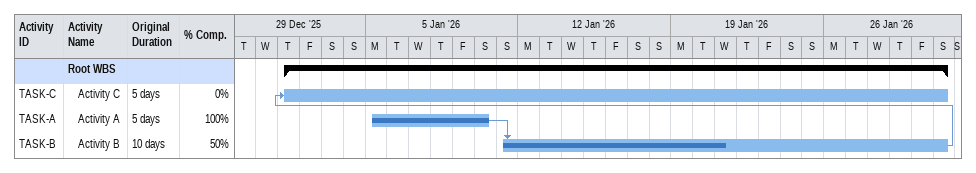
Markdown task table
| ID | Level | Task | Original duration | Start | Finish | Predecessors | % complete |
|---|---|---|---|---|---|---|---|
|  | 1 | **Root WBS** |  | 2026-01-01 | 2026-01-31 |  |  |
| TASK-C | 2 | Activity C | 5d | 2026-01-01 | 2026-01-31 | TASK-B | 0 |
| TASK-A | 2 | Activity A | 5d | 2026-01-05 | 2026-01-10 |  | 100 |
| TASK-B | 2 | Activity B | 10d | 2026-01-11 | 2026-01-31 | TASK-A | 50 |
